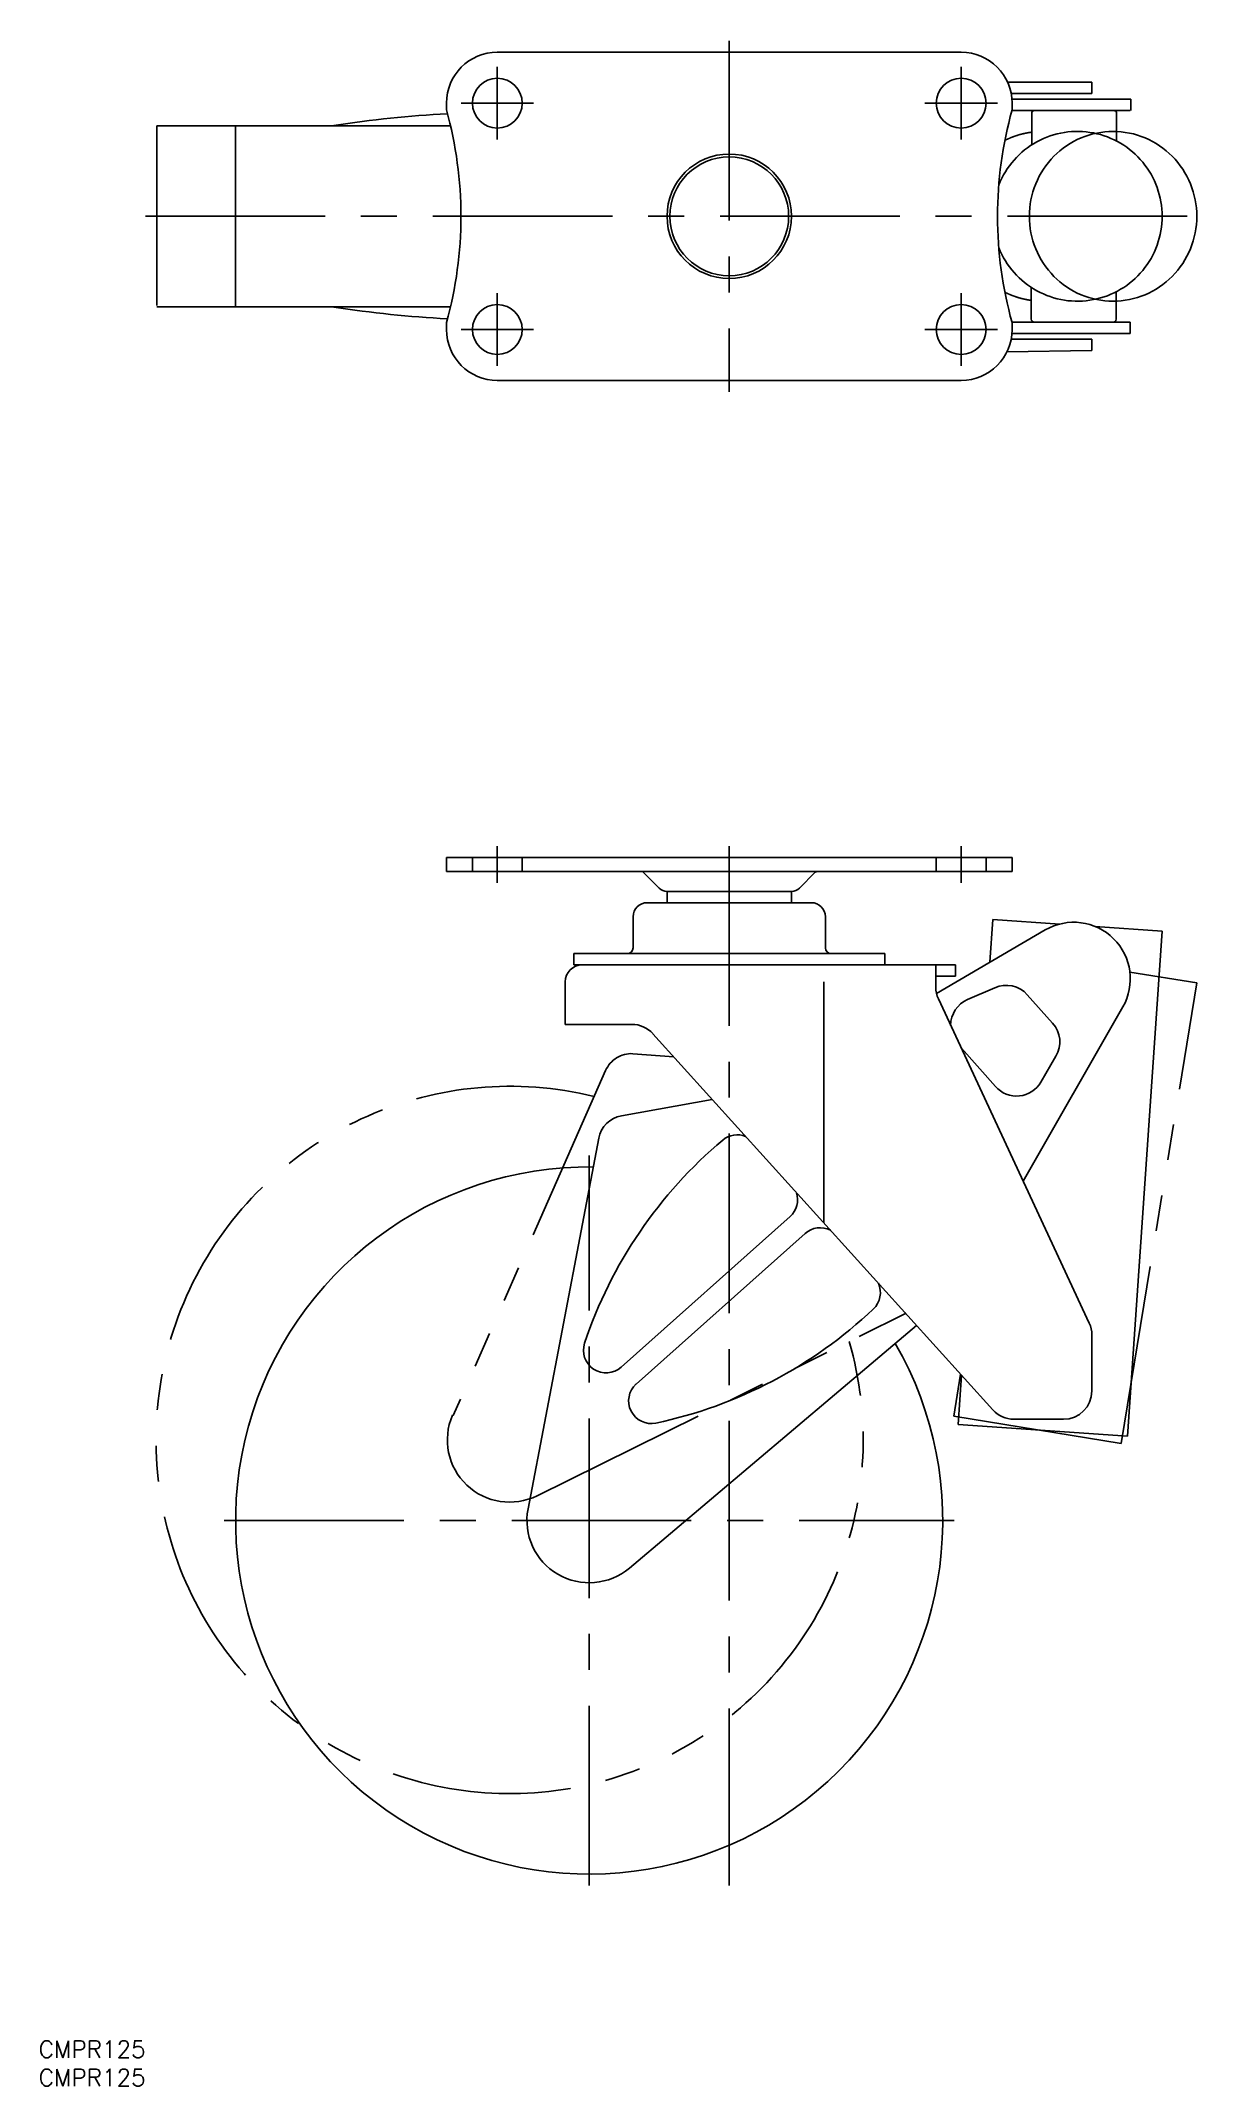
# Model space of a CAD drawing. Extents: x -122 to 85, y -330 to 31.
import ezdxf

# ---------------------------------------------------------------- set-up
doc = ezdxf.new("R2010")
doc.units = 0
for name, pattern in [('CENTER', [50.8, 31.75, -6.35, 6.35, -6.35]), ('DASHED', [19.05, 12.7, -6.35]), ('PHANTOM', [63.5, 31.75, -6.35, 6.35, -6.35, 6.35, -6.35])]:
    doc.linetypes.add(name, pattern=pattern)
doc.layers.get('0').update_dxf_attribs({"linetype": 'CONTINUOUS'})
doc.layers.add('CENTER', color=1, linetype='CONTINUOUS')
doc.styles.get("Standard").update_dxf_attribs({"font": 'txt.shx', "height": 3, "bigfont": 'bigfont.shx'})

msp = doc.modelspace()

# ---------------------------------------------------------------- linework, layer by layer
at = {"color": 7, "linetype": 'CONTINUOUS'}
for p, q in [((41, 29), (-41, 29)), ((64.1, 23.7), (49.2, 23.7)), ((64.1, 21.7), (49.84, 21.7)), ((64.1, 23.7), (64.1, 21.7)), ((-50, 20), (-50, 18.79)), ((70.97, 20.7), (49.97, 20.7)), ((70.9, 18.7), (49.97, 18.7)), ((50, 18.79), (50, 20)), ((53.47, 18.2), (53.47, 12.62)), ((68.47, 13.3), (68.47, 18.2)), ((70.97, 18.7), (70.97, 20.7)), ((-49.28, 16), (-87.26, 16)), ((-87.26, 16), (-87.26, -16)), ((53.4, -12.58), (53.4, -18.2)), ((68.4, -18.2), (68.4, -13.34)), ((-87.26, -16), (-49.28, -16)), ((-50, -18.79), (-50, -20)), ((70.9, -18.7), (49.97, -18.7)), ((49.97, -20.7), (70.9, -20.7)), ((50, -20), (50, -18.79)), ((70.9, -20.7), (70.9, -18.7)), ((49.09, -23.95), (64.1, -23.7)), ((64.1, -21.7), (49.84, -21.7)), ((64.1, -21.7), (64.1, -23.7)), ((-41, -29), (41, -29)), ((-50, -113.31), (50, -113.31)), ((-50, -115.81), (-50, -113.31)), ((50, -113.31), (50, -115.81)), ((-50, -115.81), (50, -115.81)), ((-15.21, -115.93), (-12.41, -118.72)), ((12.41, -118.72), (15.21, -115.93)), ((14.5, -121.31), (-14.5, -121.31)), ((-11, -119.31), (11, -119.31)), ((-11, -119.31), (-11, -121.31)), ((11, -121.31), (11, -119.31)), ((-17, -123.81), (-17, -129.31)), ((17, -129.31), (17, -123.81)), ((55.87, -126.13), (36.63, -137.33)), ((46.59, -124.27), (46.07, -131.84)), ((58.44, -125.08), (46.59, -124.27)), ((76.52, -126.33), (64.67, -125.51)), ((70.38, -215.61), (76.52, -126.33)), ((27.5, -130.31), (-27.5, -130.31)), ((-27.5, -130.31), (-27.5, -132.31)), ((40, -132.31), (-27.5, -132.31)), ((27.5, -132.31), (27.5, -130.31)), ((36.5, -132.31), (36.5, -136.2)), ((40, -134.31), (40, -132.31)), ((-29, -135.31), (-29, -142.81)), ((16.71, -135.31), (16.71, -177.89)), ((36.5, -134.31), (40, -134.31)), ((46.95, -136.33), (42.13, -138.44)), ((36.97, -138.31), (63.63, -195.61)), ((51.96, -170.52), (69.58, -139.74)), ((57.17, -142.61), (52.69, -137.58)), ((-29, -142.81), (-17.22, -142.81)), ((-13.51, -144.46), (46.61, -210.96)), ((41.03, -147.04), (47.05, -153.8)), ((55.1, -153), (57.75, -148.46)), ((-3.01, -156.07), (-19.05, -158.96)), ((-23.07, -162.94), (-35.57, -228.44)), ((-19.11, -203.39), (10.75, -176.78)), ((13.41, -179.77), (-16.45, -206.38)), ((-17.66, -238.9), (33.09, -196.01)), ((64.1, -197.72), (64.1, -207.61)), ((41.05, -204.81), (40.45, -213.56)), ((50.32, -212.61), (59.1, -212.61)), ((40.45, -213.56), (70.38, -215.61))]:
    msp.add_line(p, q, dxfattribs=at)
at = {"color": 3, "linetype": 'PHANTOM'}
for p, q in [((-101.21, 16), (-101.21, -16)), ((-87.26, 16), (-101.21, 16)), ((-101.21, -16), (-87.26, -16)), ((82.65, -135.5), (70.83, -133.56)), ((69.28, -216.91), (82.65, -135.5)), ((-9.82, -148.54), (-17.03, -148)), ((-21.85, -150.97), (-48.78, -211.97)), ((-33.96, -226.12), (31.25, -193.88)), ((40.89, -204.64), (39.68, -212.05)), ((39.68, -212.05), (69.28, -216.91))]:
    msp.add_line(p, q, dxfattribs=at)
at = {"color": 3, "linetype": 'DASHED'}
for p, q in [((-45.4, -113.31), (-45.4, -115.81)), ((-36.6, -113.31), (-36.6, -115.81)), ((36.6, -113.31), (36.6, -115.81)), ((45.4, -113.31), (45.4, -115.81))]:
    msp.add_line(p, q, dxfattribs=at)
at = {"color": 7, "linetype": 'CONTINUOUS'}
for points in [[(47.65, -5.55, 0), (47.91, -6.15, 0), (48.18, -6.73, 0), (48.49, -7.31, 0), (48.81, -7.86, 0), (49.16, -8.41, 0), (49.54, -8.94, 0), (49.93, -9.45, 0), (50.35, -9.94, 0), (50.79, -10.42, 0), (51.25, -10.87, 0), (51.72, -11.31, 0), (52.22, -11.72, 0), (52.73, -12.12, 0), (53.26, -12.49, 0), (53.81, -12.83, 0), (54.37, -13.16, 0), (54.94, -13.46, 0), (55.53, -13.73, 0), (56.12, -13.98, 0), (56.73, -14.2, 0), (57.35, -14.39, 0), (57.97, -14.56, 0), (58.6, -14.7, 0), (59.24, -14.82, 0), (59.88, -14.91, 0), (60.52, -14.96, 0), (61.16, -14.99, 0), (61.81, -15, 0), (62.45, -14.97, 0), (63.1, -14.92, 0), (63.74, -14.84, 0), (64.38, -14.73, 0), (65.01, -14.6, 0), (65.63, -14.43, 0), (66.25, -14.24, 0), (66.86, -14.03, 0), (67.46, -13.78, 0), (68.05, -13.52, 0), (68.62, -13.22, 0), (69.18, -12.9, 0), (69.73, -12.56, 0), (70.27, -12.2, 0), (70.78, -11.81, 0), (71.28, -11.4, 0), (71.76, -10.97, 0), (72.23, -10.52, 0), (72.67, -10.04, 0), (73.09, -9.55, 0), (73.49, -9.05, 0), (73.87, -8.52, 0), (74.23, -7.98, 0), (74.56, -7.43, 0), (74.86, -6.86, 0), (75.15, -6.28, 0), (75.41, -5.68, 0), (75.64, -5.08, 0), (75.84, -4.46, 0), (76.02, -3.84, 0), (76.17, -3.21, 0), (76.3, -2.58, 0), (76.39, -1.94, 0), (76.46, -1.29, 0), (76.51, -0.65, 0), (76.52, 0, 0), (76.51, 0.65, 0), (76.46, 1.29, 0), (76.39, 1.94, 0), (76.3, 2.58, 0), (76.17, 3.21, 0), (76.02, 3.84, 0), (75.84, 4.46, 0), (75.64, 5.08, 0), (75.41, 5.68, 0), (75.15, 6.28, 0), (74.86, 6.86, 0), (74.56, 7.43, 0), (74.23, 7.98, 0), (73.87, 8.52, 0), (73.49, 9.05, 0), (73.09, 9.55, 0), (72.67, 10.04, 0), (72.23, 10.52, 0), (71.76, 10.97, 0), (71.28, 11.4, 0), (70.78, 11.81, 0), (70.27, 12.2, 0), (69.73, 12.56, 0), (69.18, 12.9, 0), (68.62, 13.22, 0), (68.05, 13.52, 0), (67.46, 13.78, 0), (66.86, 14.03, 0), (66.25, 14.24, 0), (65.63, 14.43, 0), (65.01, 14.6, 0), (64.38, 14.73, 0), (63.74, 14.84, 0), (63.1, 14.92, 0), (62.45, 14.97, 0), (61.81, 15, 0), (61.16, 14.99, 0), (60.52, 14.96, 0), (59.88, 14.91, 0), (59.24, 14.82, 0), (58.6, 14.7, 0), (57.97, 14.56, 0), (57.35, 14.39, 0), (56.73, 14.2, 0), (56.12, 13.98, 0), (55.53, 13.73, 0), (54.94, 13.46, 0), (54.37, 13.16, 0), (53.81, 12.83, 0), (53.26, 12.49, 0), (52.73, 12.12, 0), (52.22, 11.72, 0), (51.72, 11.31, 0), (51.25, 10.87, 0), (50.79, 10.42, 0), (50.35, 9.94, 0), (49.93, 9.45, 0), (49.54, 8.94, 0), (49.16, 8.41, 0), (48.81, 7.86, 0), (48.49, 7.31, 0), (48.18, 6.73, 0), (47.91, 6.15, 0), (47.65, 5.55, 0)], [(53.48, 14.87, 0), (53.44, 14.87, 0), (53.4, 14.86, 0), (53.36, 14.86, 0), (53.32, 14.85, 0), (53.29, 14.85, 0), (53.25, 14.84, 0), (53.21, 14.84, 0), (53.17, 14.83, 0), (53.13, 14.82, 0), (53.09, 14.82, 0), (53.05, 14.81, 0), (53.02, 14.81, 0), (52.98, 14.8, 0), (52.94, 14.79, 0), (52.9, 14.79, 0), (52.86, 14.78, 0), (52.82, 14.77, 0), (52.79, 14.77, 0), (52.75, 14.76, 0), (52.71, 14.75, 0), (52.67, 14.75, 0), (52.63, 14.74, 0), (52.6, 14.73, 0), (52.56, 14.72, 0), (52.52, 14.72, 0), (52.48, 14.71, 0), (52.44, 14.7, 0), (52.4, 14.69, 0), (52.37, 14.69, 0), (52.33, 14.68, 0), (52.29, 14.67, 0), (52.25, 14.66, 0), (52.21, 14.65, 0), (52.18, 14.64, 0), (52.14, 14.64, 0), (52.1, 14.63, 0), (52.06, 14.62, 0), (52.02, 14.61, 0), (51.99, 14.6, 0), (51.95, 14.59, 0), (51.91, 14.58, 0), (51.87, 14.57, 0), (51.84, 14.56, 0), (51.8, 14.56, 0), (51.76, 14.55, 0), (51.72, 14.54, 0), (51.69, 14.53, 0), (51.65, 14.52, 0), (51.61, 14.51, 0), (51.57, 14.5, 0), (51.53, 14.49, 0), (51.5, 14.48, 0), (51.46, 14.47, 0), (51.42, 14.46, 0), (51.38, 14.45, 0), (51.35, 14.44, 0), (51.31, 14.43, 0), (51.27, 14.41, 0), (51.24, 14.4, 0), (51.2, 14.39, 0), (51.16, 14.38, 0), (51.12, 14.37, 0), (51.09, 14.36, 0), (51.05, 14.35, 0), (51.01, 14.34, 0), (50.97, 14.32, 0), (50.94, 14.31, 0), (50.9, 14.3, 0), (50.86, 14.29, 0), (50.83, 14.28, 0), (50.79, 14.27, 0), (50.75, 14.25, 0), (50.72, 14.24, 0), (50.68, 14.23, 0), (50.64, 14.22, 0), (50.61, 14.2, 0), (50.57, 14.19, 0), (50.53, 14.18, 0), (50.49, 14.17, 0), (50.46, 14.15, 0), (50.42, 14.14, 0), (50.39, 14.13, 0), (50.35, 14.11, 0), (50.31, 14.1, 0), (50.28, 14.09, 0), (50.24, 14.07, 0), (50.2, 14.06, 0), (50.17, 14.05, 0), (50.13, 14.03, 0), (50.09, 14.02, 0), (50.06, 14.01, 0), (50.02, 13.99, 0), (49.98, 13.98, 0), (49.95, 13.96, 0), (49.91, 13.95, 0), (49.88, 13.94, 0), (49.84, 13.92, 0), (49.8, 13.91, 0), (49.77, 13.89, 0), (49.73, 13.88, 0), (49.7, 13.86, 0), (49.66, 13.85, 0), (49.62, 13.83, 0), (49.59, 13.82, 0), (49.55, 13.8, 0), (49.52, 13.79, 0), (49.48, 13.77, 0), (49.45, 13.76, 0), (49.41, 13.74, 0), (49.37, 13.72, 0), (49.34, 13.71, 0), (49.3, 13.69, 0), (49.27, 13.68, 0), (49.23, 13.66, 0), (49.2, 13.64, 0), (49.16, 13.63, 0), (49.13, 13.61, 0), (49.09, 13.6, 0), (49.06, 13.58, 0), (49.02, 13.56, 0), (48.99, 13.55, 0), (48.95, 13.53, 0), (48.92, 13.51, 0), (48.88, 13.49, 0), (48.85, 13.48, 0), (48.81, 13.46, 0), (48.78, 13.44, 0), (48.74, 13.43, 0)], [(48.74, -13.43, 0), (48.78, -13.44, 0), (48.81, -13.46, 0), (48.84, -13.48, 0), (48.88, -13.49, 0), (48.91, -13.51, 0), (48.95, -13.53, 0), (48.98, -13.54, 0), (49.02, -13.56, 0), (49.05, -13.58, 0), (49.09, -13.59, 0), (49.12, -13.61, 0), (49.16, -13.63, 0), (49.19, -13.64, 0), (49.23, -13.66, 0), (49.26, -13.67, 0), (49.3, -13.69, 0), (49.33, -13.7, 0), (49.37, -13.72, 0), (49.4, -13.74, 0), (49.44, -13.75, 0), (49.47, -13.77, 0), (49.51, -13.78, 0), (49.54, -13.8, 0), (49.58, -13.81, 0), (49.61, -13.83, 0), (49.65, -13.84, 0), (49.68, -13.86, 0), (49.72, -13.87, 0), (49.75, -13.89, 0), (49.79, -13.9, 0), (49.82, -13.91, 0), (49.86, -13.93, 0), (49.9, -13.94, 0), (49.93, -13.96, 0), (49.97, -13.97, 0), (50, -13.98, 0), (50.04, -14, 0), (50.07, -14.01, 0), (50.11, -14.03, 0), (50.15, -14.04, 0), (50.18, -14.05, 0), (50.22, -14.07, 0), (50.25, -14.08, 0), (50.29, -14.09, 0), (50.33, -14.11, 0), (50.36, -14.12, 0), (50.4, -14.13, 0), (50.43, -14.14, 0), (50.47, -14.16, 0), (50.51, -14.17, 0), (50.54, -14.18, 0), (50.58, -14.2, 0), (50.61, -14.21, 0), (50.65, -14.22, 0), (50.69, -14.23, 0), (50.72, -14.24, 0), (50.76, -14.26, 0), (50.8, -14.27, 0), (50.83, -14.28, 0), (50.87, -14.29, 0), (50.91, -14.3, 0), (50.94, -14.31, 0), (50.98, -14.33, 0), (51.02, -14.34, 0), (51.05, -14.35, 0), (51.09, -14.36, 0), (51.13, -14.37, 0), (51.16, -14.38, 0), (51.2, -14.39, 0), (51.24, -14.4, 0), (51.27, -14.41, 0), (51.31, -14.42, 0), (51.35, -14.44, 0), (51.38, -14.45, 0), (51.42, -14.46, 0), (51.46, -14.47, 0), (51.49, -14.48, 0), (51.53, -14.49, 0), (51.57, -14.5, 0), (51.61, -14.51, 0), (51.64, -14.52, 0), (51.68, -14.53, 0), (51.72, -14.54, 0), (51.75, -14.54, 0), (51.79, -14.55, 0), (51.83, -14.56, 0), (51.87, -14.57, 0), (51.9, -14.58, 0), (51.94, -14.59, 0), (51.98, -14.6, 0), (52.01, -14.61, 0), (52.05, -14.62, 0), (52.09, -14.63, 0), (52.13, -14.63, 0), (52.16, -14.64, 0), (52.2, -14.65, 0), (52.24, -14.66, 0), (52.28, -14.67, 0), (52.31, -14.67, 0), (52.35, -14.68, 0), (52.39, -14.69, 0), (52.43, -14.7, 0), (52.46, -14.71, 0), (52.5, -14.71, 0), (52.54, -14.72, 0), (52.58, -14.73, 0), (52.61, -14.74, 0), (52.65, -14.74, 0), (52.69, -14.75, 0), (52.73, -14.76, 0), (52.76, -14.76, 0), (52.8, -14.77, 0), (52.84, -14.78, 0), (52.88, -14.78, 0), (52.92, -14.79, 0), (52.95, -14.8, 0), (52.99, -14.8, 0), (53.03, -14.81, 0), (53.07, -14.81, 0), (53.1, -14.82, 0), (53.14, -14.83, 0), (53.18, -14.83, 0), (53.22, -14.84, 0), (53.26, -14.84, 0), (53.29, -14.85, 0), (53.33, -14.85, 0), (53.37, -14.86, 0), (53.41, -14.86, 0)]]:
    msp.add_polyline3d(points, dxfattribs=at)
at = {"color": 3, "linetype": 'PHANTOM'}
msp.add_polyline3d([(67.85, -15, 0), (68.58, -14.98, 0), (69.3, -14.93, 0), (70.02, -14.84, 0), (70.74, -14.71, 0), (71.45, -14.55, 0), (72.15, -14.35, 0), (72.84, -14.12, 0), (73.52, -13.86, 0), (74.18, -13.56, 0), (74.83, -13.23, 0), (75.46, -12.87, 0), (76.07, -12.47, 0), (76.67, -12.05, 0), (77.24, -11.6, 0), (77.79, -11.11, 0), (78.32, -10.61, 0), (78.82, -10.07, 0), (79.29, -9.52, 0), (79.74, -8.94, 0), (80.16, -8.33, 0), (80.55, -7.71, 0), (80.91, -7.07, 0), (81.23, -6.41, 0), (81.53, -5.74, 0), (81.79, -5.05, 0), (82.02, -4.35, 0), (82.21, -3.64, 0), (82.37, -2.93, 0), (82.49, -2.2, 0), (82.58, -1.47, 0), (82.64, -0.74, 0), (82.65, 0, 0), (82.64, 0.74, 0), (82.58, 1.47, 0), (82.49, 2.2, 0), (82.37, 2.93, 0), (82.21, 3.64, 0), (82.02, 4.35, 0), (81.79, 5.05, 0), (81.53, 5.74, 0), (81.23, 6.41, 0), (80.91, 7.07, 0), (80.55, 7.71, 0), (80.16, 8.33, 0), (79.74, 8.94, 0), (79.29, 9.52, 0), (78.82, 10.07, 0), (78.32, 10.61, 0), (77.79, 11.11, 0), (77.24, 11.6, 0), (76.67, 12.05, 0), (76.07, 12.47, 0), (75.46, 12.87, 0), (74.83, 13.23, 0), (74.18, 13.56, 0), (73.52, 13.86, 0), (72.84, 14.12, 0), (72.15, 14.35, 0), (71.45, 14.55, 0), (70.74, 14.71, 0), (70.02, 14.84, 0), (69.3, 14.93, 0), (68.58, 14.98, 0), (67.85, 15, 0), (67.12, 14.98, 0), (66.4, 14.93, 0), (65.68, 14.84, 0), (64.96, 14.71, 0), (64.25, 14.55, 0), (63.55, 14.35, 0), (62.86, 14.12, 0), (62.19, 13.86, 0), (61.52, 13.56, 0), (60.87, 13.23, 0), (60.24, 12.87, 0), (59.63, 12.47, 0), (59.03, 12.05, 0), (58.46, 11.6, 0), (57.91, 11.11, 0), (57.38, 10.61, 0), (56.88, 10.07, 0), (56.41, 9.52, 0), (55.96, 8.94, 0), (55.54, 8.33, 0), (55.16, 7.71, 0), (54.8, 7.07, 0), (54.47, 6.41, 0), (54.18, 5.74, 0), (53.91, 5.05, 0), (53.69, 4.35, 0), (53.49, 3.64, 0), (53.33, 2.93, 0), (53.21, 2.2, 0), (53.12, 1.47, 0), (53.07, 0.74, 0), (53.05, 0, 0), (53.07, -0.74, 0), (53.12, -1.47, 0), (53.21, -2.2, 0), (53.33, -2.93, 0), (53.49, -3.64, 0), (53.69, -4.35, 0), (53.91, -5.05, 0), (54.18, -5.74, 0), (54.47, -6.41, 0), (54.8, -7.07, 0), (55.16, -7.71, 0), (55.54, -8.33, 0), (55.96, -8.94, 0), (56.41, -9.52, 0), (56.88, -10.07, 0), (57.38, -10.61, 0), (57.91, -11.11, 0), (58.46, -11.6, 0), (59.03, -12.05, 0), (59.63, -12.47, 0), (60.24, -12.87, 0), (60.87, -13.23, 0), (61.52, -13.56, 0), (62.19, -13.86, 0), (62.86, -14.12, 0), (63.55, -14.35, 0), (64.25, -14.55, 0), (64.96, -14.71, 0), (65.68, -14.84, 0), (66.4, -14.93, 0), (67.12, -14.98, 0), (67.85, -15, 0)], dxfattribs=at)
at = {"color": 7, "linetype": 'CONTINUOUS'}
for centre, radius in [((-41, 20), 4.4), ((41, 20), 4.4), ((0, 0), 11), ((0, 0), 10.5), ((-41, -20), 4.4), ((41, -20), 4.4)]:
    msp.add_circle(centre, radius, dxfattribs=at)
for centre, radius, start, end in [((-41, 20), 9, 90, 180), ((41, 20), 9, 0, 90), ((-39.26, -181.6), 200, 93.0252, 98.8163), ((-117.43, 0), 70, 344.4263, 15.5737), ((117.43, 0), 70, 164.4263, 195.5737), ((53.97, 18.2), 0.5, 90, 180), ((67.97, 18.2), 0.5, 0, 90), ((-39.26, 181.6), 200, 261.1837, 266.9748), ((-41, -20), 9, 180, 270), ((41, -20), 9, 270, 0), ((53.9, -18.2), 0.5, 180, 270), ((67.9, -18.2), 0.5, 270, 0), ((-11, -117.31), 2, 225, 270), ((11, -117.31), 2, 270, 315), ((15.49, -116.21), 0.4, 90, 135), ((-14.5, -123.81), 2.5, 90, 180), ((14.5, -123.81), 2.5, 0, 90), ((60.9, -134.77), 10, 330.2008, 120.2008), ((-18, -129.31), 1, 270, 0), ((18, -129.31), 1, 180, 270), ((-26, -135.31), 3, 90, 180), ((41.5, -136.2), 5, 180, 204.9587), ((48.96, -140.91), 5, 41.7008, 113.7008), ((44.14, -143.02), 5, 113.7008, 179.6304), ((-17.22, -147.81), 5, 42.1139, 90), ((53.44, -145.94), 5, 329.7008, 41.7008), ((50.79, -150.48), 5, 221.7008, 329.7008), ((-18.16, -163.88), 5, 100.2008, 169.2008), ((1.44, -166.33), 4, 68.6284, 129.998), ((50.29, -224.55), 80, 129.998, 161.4762), ((-24.76, -230.5), 62.5, 89.3377, 30.064), ((8.09, -173.8), 4, 311.7008, 18.0157), ((16.07, -182.75), 4, 62.9703, 131.7008), ((22.72, -190.22), 4, 313.4037, 24.3837), ((-29.5, -135), 80, 281.9255, 313.4037), ((59.1, -197.72), 5, 0, 24.9587), ((-21.78, -200.4), 4, 161.4762, 311.7008), ((-13.79, -209.36), 4, 131.7008, 281.9255), ((59.1, -207.61), 5, 270, 0), ((50.32, -207.61), 5, 222.1139, 270), ((-24.76, -230.5), 11, 169.2008, 310.2008)]:
    msp.add_arc(centre, radius, start, end, dxfattribs=at)
at = {"color": 3, "linetype": 'PHANTOM'}
for centre, radius, start, end in [((-17.28, -152.99), 5, 87.1842, 156.1842), ((-38.83, -216.26), 62.5, 76.1595, 16.1752), ((-38.83, -216.26), 11, 156.6734, 296.3121)]:
    msp.add_arc(centre, radius, start, end, dxfattribs=at)
at = {"layer": 'CENTER', "color": 1, "linetype": 'CENTER'}
for p, q in [((0, 31), (0, -31)), ((-41, 26.4), (-41, 13.6)), ((41, 26.4), (41, 13.6)), ((-34.6, 20), (-47.4, 20)), ((47.4, 20), (34.6, 20)), ((-103.21, 0), (84.65, 0)), ((-41, -13.6), (-41, -26.4)), ((41, -13.6), (41, -26.4)), ((-34.6, -20), (-47.4, -20)), ((47.4, -20), (34.6, -20)), ((-41, -111.31), (-41, -117.81)), ((0, -111.31), (0, -295)), ((41, -111.31), (41, -117.81)), ((-24.76, -295), (-24.76, -166)), ((-89.26, -230.5), (39.74, -230.5))]:
    msp.add_line(p, q, dxfattribs=at)

# ---------------------------------------------------------------- texts
at = {"color": 7, "linetype": 'CONTINUOUS'}
for p in [(-122.07, -325.46), (-122.07, -330.46)]:
    msp.add_text('CMPR125', height=3, dxfattribs=at).set_placement(p)

doc.saveas('drawing.dxf')
